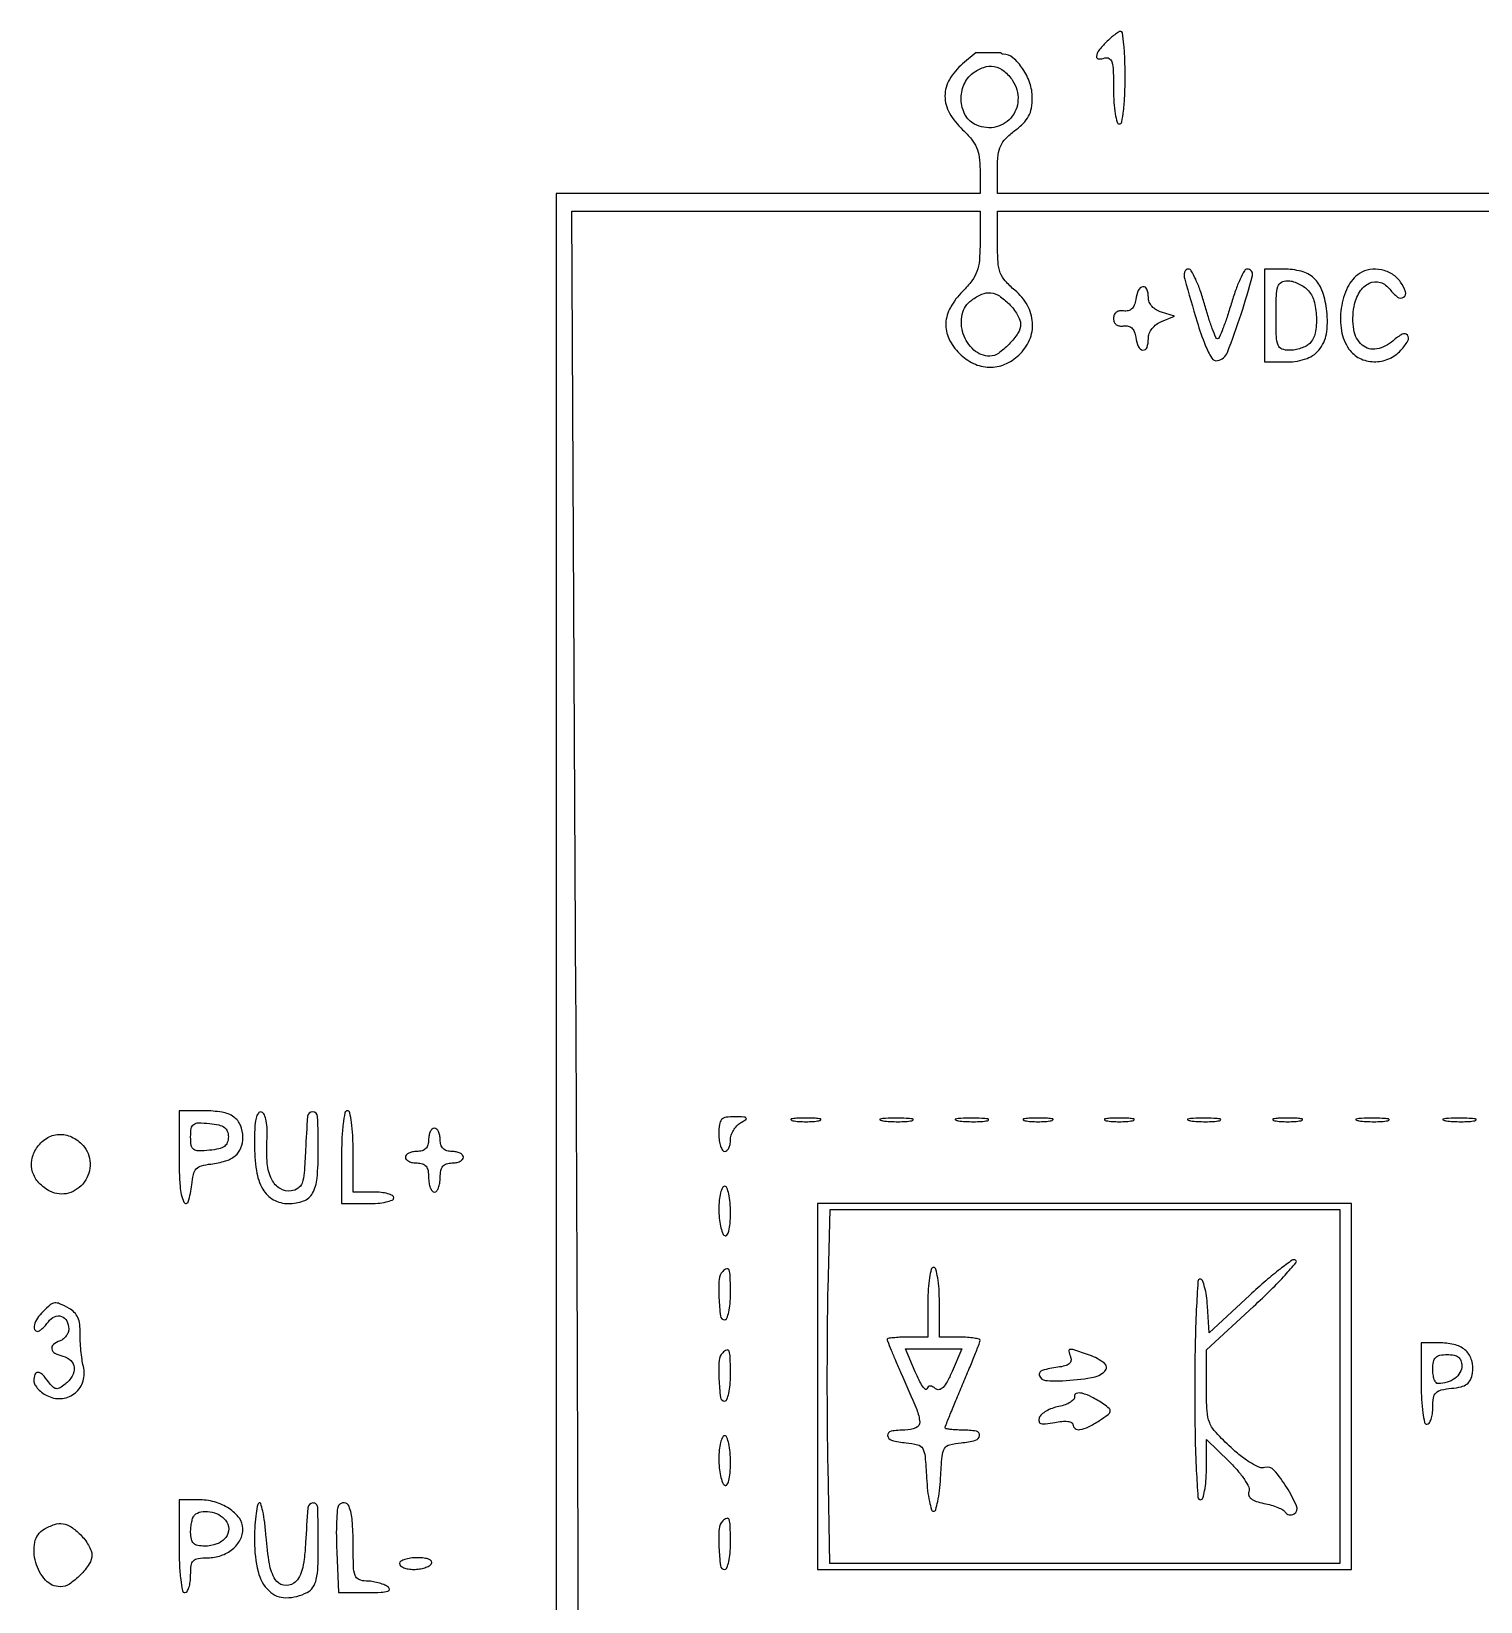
# Model space of a CAD drawing. Header units: millimetres. Extents: x 357084 to 357504, y 509210 to 509507.
# Drawn here: x 357316.71 to 357335.46, y 509455.09 to 509475.4 of the extents above; entities that cross this region are included whole.
import ezdxf

# ---------------------------------------------------------------- set-up
doc = ezdxf.new("R2010")
doc.units = ezdxf.units.MM

msp = doc.modelspace()

# ---------------------------------------------------------------- linework, layer by layer
msp.add_line((357328.936, 509475.124), (357329.255, 509475.124))
for points in [[(357330.621, 509475.26, 0.029178), (357330.524, 509475.15, 0.143717), (357330.494, 509475.074, 0.427221), (357330.523, 509475.041, 0.103625), (357330.602, 509475.054, -0.228754), (357330.657, 509475.049, -0.193975), (357330.693, 509475.003, -0.05944), (357330.711, 509474.888, -0.008451), (357330.715, 509474.649, 0.015524), (357330.72, 509474.476, 0.025983), (357330.737, 509474.331, 0.024203), (357330.76, 509474.223, 0.339177), (357330.79, 509474.201, 0.358912), (357330.821, 509474.226, 0.01702), (357330.844, 509474.37, 0.020476), (357330.86, 509474.561, 0.010616), (357330.865, 509474.801, 0.008797), (357330.861, 509475.031, 0.014747), (357330.849, 509475.224, 0.008472), (357330.831, 509475.379, 0.399939), (357330.809, 509475.398, 0.117913), (357330.779, 509475.388, 0.021086), (357330.73, 509475.355, 0.021743), (357330.676, 509475.311, 0.018123)], [(357329.41, 509474.761, -0.156503), (357329.479, 509474.509, -0.171828), (357329.385, 509474.276, -0.175681), (357329.167, 509474.156, -0.162654), (357328.916, 509474.199, -0.150278), (357328.792, 509474.324, -0.113261), (357328.743, 509474.512, -0.108608), (357328.779, 509474.708, -0.128982), (357328.895, 509474.858, -0.083369), (357329.035, 509474.933, -0.128181), (357329.172, 509474.942, -0.124957), (357329.299, 509474.884, -0.077016)], [(357331.636, 509472.192, 0.004337), (357331.797, 509471.639, 0.022624), (357331.902, 509471.339, 0.039482), (357331.985, 509471.172, 0.315165), (357332.06, 509471.139, 0.256783), (357332.188, 509471.246, 0.015024), (357332.366, 509471.742, 0.015046), (357332.511, 509472.238, 0.490748), (357332.445, 509472.323, 0.272856), (357332.409, 509472.302, 0.018211), (357332.352, 509472.191, 0.022204), (357332.293, 509472.045, 0.014464), (357332.237, 509471.873, -0.008416), (357332.183, 509471.7, -0.013414), (357332.13, 509471.555, -0.007231), (357332.082, 509471.437, -0.30015), (357332.06, 509471.422, -0.305026), (357332.039, 509471.437, -0.007364), (357331.992, 509471.555, -0.013575), (357331.942, 509471.7, -0.008497), (357331.891, 509471.873, 0.016127), (357331.837, 509472.045, 0.024577), (357331.778, 509472.191, 0.021646), (357331.721, 509472.301, 0.26877), (357331.682, 509472.323, 0.177663), (357331.653, 509472.313, 0.132668), (357331.634, 509472.285, 0.095674), (357331.628, 509472.242, 0.058385)], [(357332.667, 509471.723), (357332.667, 509471.122), (357332.966, 509471.122, 0.089563), (357333.218, 509471.167, 0.147205), (357333.389, 509471.297, 0.129408), (357333.474, 509471.514, 0.061938), (357333.471, 509471.815, 0.056844), (357333.411, 509472.05, 0.117761), (357333.306, 509472.206, 0.122195), (357333.144, 509472.294, 0.063856), (357332.916, 509472.323), (357332.667, 509472.323)], [(357333.225, 509472.055, -0.129336), (357333.307, 509471.916, -0.057735), (357333.34, 509471.705, -0.05807), (357333.324, 509471.495, -0.1495), (357333.253, 509471.362, -0.075503), (357333.206, 509471.327, -0.038434), (357333.139, 509471.298, -0.037078), (357333.063, 509471.279, -0.045545), (357332.99, 509471.272, -0.090335), (357332.894, 509471.289, -0.214287), (357332.844, 509471.34, -0.084003), (357332.822, 509471.448, -0.007708), (357332.818, 509471.723, -0.00868), (357332.822, 509471.979, -0.06918), (357332.842, 509472.096, -0.180483), (357332.887, 509472.152, -0.137241), (357332.962, 509472.173, -0.066533), (357333.027, 509472.165, -0.039086), (357333.099, 509472.138, -0.038394), (357333.169, 509472.1, -0.052522)], [(357333.899, 509472.266, 0.133139), (357333.744, 509472.088, 0.07814), (357333.661, 509471.816, 0.076195), (357333.664, 509471.525, 0.11235), (357333.761, 509471.289, 0.125725), (357333.898, 509471.17, 0.109266), (357334.083, 509471.125, 0.105564), (357334.275, 509471.161, 0.110119), (357334.433, 509471.272, 0.05132), (357334.522, 509471.394, 0.31123), (357334.517, 509471.469, 0.366865), (357334.451, 509471.481, 0.055917), (357334.333, 509471.397, -0.135726), (357334.121, 509471.29, -0.23268), (357333.933, 509471.34, -0.176317), (357333.823, 509471.541, -0.085119), (357333.827, 509471.839, -0.090165), (357333.899, 509472.026, -0.145252), (357334.024, 509472.14, -0.190194), (357334.167, 509472.15, -0.160435), (357334.29, 509472.062, 0.071439), (357334.389, 509471.961, 0.321417), (357334.467, 509471.958, 0.337005), (357334.492, 509472.03, 0.073081), (357334.429, 509472.155, 0.100152), (357334.323, 509472.256, 0.088711), (357334.181, 509472.313, 0.090315), (357334.03, 509472.317, 0.109191)], [(357329.363, 509471.873, -0.033666), (357329.421, 509471.807, -0.032922), (357329.469, 509471.734, -0.034745), (357329.503, 509471.664, -0.095343), (357329.513, 509471.61, -0.146868), (357329.479, 509471.494, -0.046137), (357329.364, 509471.351, -0.045999), (357329.226, 509471.233, -0.156051), (357329.115, 509471.197, -0.18424), (357328.907, 509471.276, -0.133154), (357328.77, 509471.486, -0.132774), (357328.758, 509471.736, -0.182983), (357328.88, 509471.923, -0.057513), (357329.012, 509471.998, -0.127089), (357329.126, 509472.015, -0.121178), (357329.238, 509471.975, -0.049782)], [(357331.002, 509471.929, -0.05463), (357330.983, 509471.856, -0.114034), (357330.951, 509471.808, -0.136537), (357330.905, 509471.784, -0.095489), (357330.846, 509471.782, 0.07752), (357330.793, 509471.783, 0.124013), (357330.751, 509471.766, 0.134741), (357330.724, 509471.732, 0.099935), (357330.715, 509471.685, 0.099935), (357330.724, 509471.638, 0.134741), (357330.751, 509471.604, 0.124013), (357330.793, 509471.587, 0.07752), (357330.846, 509471.588, -0.095489), (357330.905, 509471.586, -0.136537), (357330.951, 509471.562, -0.114034), (357330.983, 509471.514, -0.05463), (357331.002, 509471.441, 0.065928), (357331.036, 509471.319, 0.273219), (357331.095, 509471.276, 0.353012), (357331.148, 509471.31, 0.07839), (357331.166, 509471.425, -0.093249), (357331.178, 509471.49, -0.070074), (357331.214, 509471.553, -0.066325), (357331.268, 509471.608, -0.066907), (357331.335, 509471.646), (357331.503, 509471.715), (357331.335, 509471.765, -0.067128), (357331.268, 509471.795, -0.072989), (357331.213, 509471.841, -0.078959), (357331.178, 509471.897, -0.102252), (357331.166, 509471.957, 0.086744), (357331.147, 509472.064, 0.362558), (357331.095, 509472.094, 0.253566), (357331.035, 509472.048, 0.067553)], [(357318.625, 509460.834, 0.017302), (357318.638, 509460.455, 0.090804), (357318.689, 509460.253, 0.689804), (357318.745, 509460.257, 0.049702), (357318.789, 509460.477, -0.032453), (357318.81, 509460.61, -0.130653), (357318.848, 509460.682, -0.139876), (357318.916, 509460.723, -0.039268), (357319.038, 509460.746, 0.04508), (357319.225, 509460.785, 0.100904), (357319.352, 509460.853, 0.125996), (357319.425, 509460.955, 0.093937), (357319.451, 509461.091, 0.096852), (357319.42, 509461.247, 0.147357), (357319.334, 509461.354, 0.10995), (357319.181, 509461.416, 0.040355), (357318.948, 509461.434), (357318.625, 509461.434)], [(357319.601, 509461.007, 0.036747), (357319.626, 509460.66, 0.092728), (357319.708, 509460.422, 0.135945), (357319.847, 509460.284, 0.129098), (357320.041, 509460.233, 0.088412), (357320.235, 509460.268, 0.178948), (357320.352, 509460.367, 0.106407), (357320.411, 509460.561, 0.021437), (357320.427, 509460.924, 0.010056), (357320.418, 509461.36, 0.395908), (357320.355, 509461.422, 0.396363), (357320.289, 509461.363, 0.010058), (357320.261, 509460.928, -0.007923), (357320.244, 509460.631, -0.06561), (357320.216, 509460.499, -0.159645), (357320.164, 509460.432, -0.115159), (357320.075, 509460.397, -0.175227), (357319.932, 509460.427, -0.142013), (357319.825, 509460.545, -0.089822), (357319.767, 509460.753, -0.039311), (357319.762, 509461.04, 0.019263), (357319.765, 509461.19, 0.041886), (357319.754, 509461.304, 0.058039), (357319.729, 509461.382, 0.211596), (357319.692, 509461.417, 0.335815), (357319.651, 509461.403, 0.094786), (357319.622, 509461.337, 0.043309), (357319.605, 509461.211, 0.011369)], [(357320.727, 509460.834), (357320.727, 509460.233), (357321.065, 509460.233, 0.020945), (357321.195, 509460.238, 0.033738), (357321.304, 509460.255, 0.036969), (357321.383, 509460.279, 0.31052), (357321.403, 509460.308, 0.277684), (357321.386, 509460.337, 0.052312), (357321.326, 509460.361, 0.042582), (357321.241, 509460.378, 0.027026), (357321.14, 509460.383), (357320.877, 509460.383), (357320.877, 509460.909, 0.01259), (357320.872, 509461.116, 0.022889), (357320.856, 509461.284, 0.020168), (357320.833, 509461.41, 0.350432), (357320.802, 509461.434, 0.358912), (357320.771, 509461.409, 0.01702), (357320.748, 509461.265, 0.020476), (357320.732, 509461.074, 0.010616)], [(357325.608, 509461.134, 0.031626), (357325.614, 509461.048, 0.048861), (357325.631, 509460.975, 0.06271), (357325.655, 509460.925, 0.254951), (357325.684, 509460.909, 0.187159), (357325.712, 509460.92, 0.089471), (357325.737, 509460.952, 0.069297), (357325.753, 509460.999, 0.049301), (357325.759, 509461.055, -0.07832), (357325.768, 509461.117, -0.055025), (357325.797, 509461.181, -0.054601), (357325.84, 509461.238, -0.0733), (357325.89, 509461.278, 0.018559), (357325.959, 509461.322, 0.461747), (357325.961, 509461.341, 0.19488), (357325.933, 509461.354, 0.007178), (357325.815, 509461.357, 0.037388), (357325.702, 509461.35, 0.173034), (357325.644, 509461.32, 0.158172), (357325.616, 509461.259, 0.029893)], [(357319.263, 509461.097, -0.091927), (357319.249, 509461.023, -0.147433), (357319.211, 509460.973, -0.101271), (357319.139, 509460.942, -0.029703), (357319.019, 509460.923, -0.021526), (357318.878, 509460.915, -0.158465), (357318.815, 509460.935, -0.202403), (357318.783, 509460.986, -0.038362), (357318.775, 509461.097, -0.038362), (357318.783, 509461.207, -0.202403), (357318.815, 509461.258, -0.158465), (357318.878, 509461.278, -0.021526), (357319.019, 509461.27, -0.029703), (357319.139, 509461.251, -0.101271), (357319.211, 509461.22, -0.147433), (357319.249, 509461.17, -0.091927)], [(357321.854, 509461.059, -0.072254), (357321.844, 509460.993, -0.124864), (357321.816, 509460.946, -0.124864), (357321.769, 509460.918, -0.072254), (357321.704, 509460.909, 0.048028), (357321.646, 509460.903, 0.068025), (357321.597, 509460.887, 0.088204), (357321.565, 509460.862, 0.191087), (357321.553, 509460.834, 0.191087), (357321.565, 509460.805, 0.088204), (357321.597, 509460.781, 0.068025), (357321.646, 509460.764, 0.048028), (357321.704, 509460.759, -0.07578), (357321.774, 509460.748, -0.149477), (357321.82, 509460.716, -0.124434), (357321.846, 509460.66, -0.044917), (357321.854, 509460.571, 0.038131), (357321.859, 509460.499, 0.057076), (357321.876, 509460.438, 0.074992), (357321.9, 509460.397, 0.226478), (357321.929, 509460.383, 0.226478), (357321.958, 509460.397, 0.074992), (357321.982, 509460.438, 0.057076), (357321.998, 509460.499, 0.038131), (357322.004, 509460.571, -0.044917), (357322.012, 509460.66, -0.124434), (357322.038, 509460.716, -0.149477), (357322.084, 509460.748, -0.07578), (357322.154, 509460.759, 0.048028), (357322.212, 509460.764, 0.068025), (357322.26, 509460.781, 0.088204), (357322.293, 509460.805, 0.191087), (357322.304, 509460.834, 0.191087), (357322.293, 509460.862, 0.088204), (357322.26, 509460.887, 0.068025), (357322.212, 509460.903, 0.048028), (357322.154, 509460.909, -0.072254), (357322.089, 509460.918, -0.124864), (357322.041, 509460.946, -0.124864), (357322.013, 509460.993, -0.072254), (357322.004, 509461.059, 0.048028), (357321.998, 509461.116, 0.068025), (357321.982, 509461.165, 0.088204), (357321.957, 509461.198, 0.191087), (357321.929, 509461.209, 0.191087), (357321.9, 509461.198, 0.088204), (357321.876, 509461.165, 0.068025), (357321.859, 509461.116, 0.048028)], [(357326.566, 509461.306, 0.029693), (357326.643, 509461.296, 0.017887), (357326.735, 509461.293, 0.017887), (357326.827, 509461.296, 0.029693), (357326.904, 509461.306, 0.142433), (357326.927, 509461.318, 0.611425), (357326.924, 509461.329, 0.039503), (357326.856, 509461.337, 0.008087), (357326.735, 509461.339, 0.008087), (357326.614, 509461.337, 0.039503), (357326.546, 509461.329, 0.611425), (357326.543, 509461.318, 0.142433)], [(357327.731, 509461.305, 0.022548), (357327.823, 509461.296, 0.015659), (357327.927, 509461.293, 0.015827), (357328.027, 509461.296, 0.031163), (357328.106, 509461.306, 0.248898), (357328.121, 509461.318, 0.49082), (357328.115, 509461.329, 0.030832), (357328.034, 509461.336, 0.00738), (357327.899, 509461.338, 0.006817), (357327.765, 509461.336, 0.040183), (357327.695, 509461.328, 0.720633), (357327.693, 509461.317, 0.075924)], [(357328.707, 509461.305, 0.022548), (357328.799, 509461.296, 0.015659), (357328.903, 509461.293, 0.015827), (357329.004, 509461.296, 0.031163), (357329.083, 509461.306, 0.248898), (357329.097, 509461.318, 0.49082), (357329.091, 509461.329, 0.030832), (357329.01, 509461.336, 0.00738), (357328.875, 509461.338, 0.006817), (357328.741, 509461.336, 0.040183), (357328.671, 509461.328, 0.720633), (357328.669, 509461.317, 0.075924)], [(357329.57, 509461.306, 0.029693), (357329.647, 509461.296, 0.017887), (357329.739, 509461.293, 0.017887), (357329.831, 509461.296, 0.029693), (357329.908, 509461.306, 0.142433), (357329.931, 509461.318, 0.611425), (357329.928, 509461.329, 0.039503), (357329.86, 509461.337, 0.008087), (357329.739, 509461.339, 0.008087), (357329.618, 509461.337, 0.039503), (357329.55, 509461.329, 0.611425), (357329.546, 509461.318, 0.142433)], [(357330.621, 509461.306, 0.029693), (357330.698, 509461.296, 0.017887), (357330.79, 509461.293, 0.017887), (357330.882, 509461.296, 0.029693), (357330.959, 509461.306, 0.142433), (357330.982, 509461.318, 0.611425), (357330.979, 509461.329, 0.039503), (357330.911, 509461.337, 0.008087), (357330.79, 509461.339, 0.008087), (357330.669, 509461.337, 0.039503), (357330.601, 509461.329, 0.611425), (357330.598, 509461.318, 0.142433)], [(357331.711, 509461.305, 0.022548), (357331.803, 509461.296, 0.015659), (357331.907, 509461.293, 0.015827), (357332.007, 509461.296, 0.031163), (357332.086, 509461.306, 0.248898), (357332.101, 509461.318, 0.49082), (357332.095, 509461.329, 0.030832), (357332.014, 509461.336, 0.00738), (357331.879, 509461.338, 0.006817), (357331.745, 509461.336, 0.040183), (357331.675, 509461.328, 0.720633), (357331.673, 509461.317, 0.075924)], [(357332.799, 509461.306, 0.029693), (357332.876, 509461.296, 0.017887), (357332.968, 509461.293, 0.017887), (357333.06, 509461.296, 0.029693), (357333.137, 509461.306, 0.142433), (357333.16, 509461.318, 0.611425), (357333.157, 509461.329, 0.039503), (357333.089, 509461.337, 0.008087), (357332.968, 509461.339, 0.008087), (357332.847, 509461.337, 0.039503), (357332.779, 509461.329, 0.611425), (357332.776, 509461.318, 0.142433)], [(357333.889, 509461.305, 0.022548), (357333.981, 509461.296, 0.015659), (357334.085, 509461.293, 0.015827), (357334.185, 509461.296, 0.031163), (357334.264, 509461.306, 0.248898), (357334.279, 509461.318, 0.49082), (357334.273, 509461.329, 0.030832), (357334.192, 509461.336, 0.00738), (357334.057, 509461.338, 0.006817), (357333.922, 509461.336, 0.040183), (357333.853, 509461.328, 0.720633), (357333.851, 509461.317, 0.075924)], [(357335.015, 509461.305, 0.022548), (357335.107, 509461.296, 0.015659), (357335.211, 509461.293, 0.015827), (357335.312, 509461.296, 0.031163), (357335.391, 509461.306, 0.248898), (357335.405, 509461.318, 0.49082), (357335.399, 509461.329, 0.030832), (357335.318, 509461.336, 0.00738), (357335.183, 509461.338, 0.006817), (357335.049, 509461.336, 0.040183), (357334.979, 509461.328, 0.720633), (357334.978, 509461.317, 0.075924)], [(357317.383, 509460.987, -0.179856), (357317.474, 509460.757, -0.163442), (357317.399, 509460.512, -0.169819), (357317.194, 509460.369, -0.191336), (357316.955, 509460.394, -0.08305), (357316.811, 509460.503, -0.113959), (357316.73, 509460.642, -0.12072), (357316.72, 509460.798, -0.100943), (357316.781, 509460.951, -0.106286), (357316.908, 509461.077, -0.127738), (357317.068, 509461.129, -0.125072), (357317.235, 509461.096, -0.099458)], [(357325.608, 509460.162, 0.023552), (357325.614, 509460.046, 0.030444), (357325.631, 509459.94, 0.031293), (357325.654, 509459.856, 0.17067), (357325.684, 509459.82, 0.397171), (357325.714, 509459.826, 0.091154), (357325.738, 509459.879, 0.045191), (357325.754, 509459.977, 0.016966), (357325.759, 509460.116, 0.020671), (357325.753, 509460.247, 0.033326), (357325.737, 509460.358, 0.036254), (357325.713, 509460.438, 0.312055), (357325.684, 509460.458, 0.293924), (357325.655, 509460.439, 0.044731), (357325.631, 509460.371, 0.038191), (357325.614, 509460.276, 0.023957)], [(357333.644, 509457.867), (357333.644, 509455.577), (357330.344, 509455.577), (357327.045, 509455.577), (357327.021, 509456.837, -0.002862), (357327.014, 509457.394, -0.001941), (357327.012, 509458.029, -0.001955), (357327.015, 509458.642, -0.003913), (357327.022, 509459.127), (357327.047, 509460.158), (357330.345, 509460.158), (357333.644, 509460.158)], [(357325.659, 509459.357, 0.183501), (357325.612, 509459.254, 0.024868), (357325.61, 509459.014, 0.021944), (357325.63, 509458.778, 0.377276), (357325.684, 509458.731, 0.31052), (357325.713, 509458.751, 0.036969), (357325.737, 509458.83, 0.033738), (357325.753, 509458.939, 0.020945), (357325.759, 509459.069, 0.005487), (357325.756, 509459.296, 0.078357), (357325.742, 509459.375, 0.418163), (357325.711, 509459.39, 0.109736)], [(357328.312, 509458.956), (357328.312, 509458.506), (357328.049, 509458.506, 0.010069), (357327.948, 509458.504, 0.016657), (357327.863, 509458.497, 0.010619), (357327.796, 509458.489, 0.371111), (357327.786, 509458.478, 0.096511), (357327.79, 509458.457, 0.001324), (357327.838, 509458.339, 0.003678), (357327.896, 509458.202, 0.002405), (357327.964, 509458.046, -0.004622), (357328.168, 509457.57, -0.081412), (357328.207, 509457.407, -0.325817), (357328.159, 509457.332, -0.095784), (357328.017, 509457.304, 0.041043), (357327.836, 509457.289, 0.390753), (357327.792, 509457.233, 0.320616), (357327.844, 509457.172, 0.037595), (357328.03, 509457.14, -0.039346), (357328.18, 509457.114, -0.199512), (357328.246, 509457.064, -0.111137), (357328.277, 509456.964, -0.008706), (357328.297, 509456.685, 0.014666), (357328.31, 509456.519, 0.023752), (357328.333, 509456.38, 0.020326), (357328.359, 509456.274, 0.332429), (357328.387, 509456.253, 0.332429), (357328.415, 509456.274, 0.020326), (357328.441, 509456.38, 0.023752), (357328.464, 509456.519, 0.014666), (357328.477, 509456.685, -0.008706), (357328.497, 509456.964, -0.111137), (357328.528, 509457.064, -0.199512), (357328.594, 509457.114, -0.039346), (357328.744, 509457.14, 0.038009), (357328.929, 509457.172, 0.31177), (357328.982, 509457.233, 0.397992), (357328.94, 509457.289, 0.04241), (357328.762, 509457.304, -0.012373), (357328.676, 509457.306, -0.020383), (357328.603, 509457.313, -0.015477), (357328.547, 509457.322, -0.358776), (357328.537, 509457.334, -0.095173), (357328.541, 509457.356, -0.000874), (357328.603, 509457.51, -0.002934), (357328.676, 509457.688, -0.001887), (357328.762, 509457.893, 0.002645), (357328.849, 509458.099, 0.003999), (357328.922, 509458.279, 0.001598), (357328.982, 509458.434, 0.092602), (357328.988, 509458.464, 0.344726), (357328.975, 509458.48, 0.021431), (357328.911, 509458.493, 0.02441), (357328.826, 509458.503, 0.014899), (357328.725, 509458.506), (357328.462, 509458.506), (357328.462, 509458.956, 0.015416), (357328.457, 509459.13, 0.025878), (357328.44, 509459.275, 0.024068), (357328.417, 509459.384, 0.339565), (357328.387, 509459.407, 0.339565), (357328.357, 509459.384, 0.024068), (357328.334, 509459.275, 0.025878), (357328.317, 509459.13, 0.015416)], [(357332.48, 509459.051), (357331.954, 509458.561), (357331.931, 509458.909, 0.019102), (357331.917, 509459.042, 0.030348), (357331.894, 509459.154, 0.030845), (357331.866, 509459.237, 0.30497), (357331.837, 509459.257, 0.396114), (357331.807, 509459.228, 0.00312), (357331.786, 509458.861, 0.008334), (357331.771, 509458.407, 0.004093), (357331.766, 509457.83, 0.003821), (357331.771, 509457.224, 0.009325), (357331.786, 509456.779, 0.004385), (357331.807, 509456.435, 0.393821), (357331.841, 509456.403, 0.32664), (357331.871, 509456.424, 0.029522), (357331.894, 509456.518, 0.029392), (357331.911, 509456.644, 0.01809), (357331.916, 509456.794), (357331.916, 509457.184), (357332.211, 509456.897, -0.02238), (357332.322, 509456.778, -0.032609), (357332.409, 509456.663, -0.034842), (357332.464, 509456.564, -0.203882), (357332.466, 509456.506, 0.173831), (357332.465, 509456.458, 0.14914), (357332.494, 509456.417, 0.08535), (357332.559, 509456.382, 0.029657), (357332.661, 509456.356, -0.021957), (357332.754, 509456.333, -0.026283), (357332.839, 509456.303, -0.026489), (357332.907, 509456.271, -0.130985), (357332.937, 509456.242, 0.106686), (357332.958, 509456.22, 0.099435), (357332.987, 509456.208, 0.095973), (357333.019, 509456.208, 0.091883), (357333.05, 509456.22, 0.371449), (357333.082, 509456.322, 0.039406), (357332.956, 509456.562, 0.038231), (357332.791, 509456.785, 0.297656), (357332.672, 509456.818, -0.17592), (357332.606, 509456.821, -0.035434), (357332.498, 509456.875, -0.032016), (357332.371, 509456.962, -0.020856), (357332.236, 509457.077, -0.017586), (357332.041, 509457.271, -0.091507), (357331.959, 509457.398, -0.083761), (357331.925, 509457.551, -0.013433), (357331.916, 509457.858), (357331.916, 509458.343), (357332.525, 509458.903, 0.008168), (357332.754, 509459.121, 0.014088), (357332.936, 509459.31, 0.008103), (357333.075, 509459.468, 0.462554), (357333.07, 509459.502, 0.298791), (357333.026, 509459.501, 0.00881), (357332.87, 509459.386, 0.01491), (357332.686, 509459.236, 0.009393)], [(357316.865, 509458.838, 0.046512), (357316.792, 509458.75, 0.083733), (357316.753, 509458.665, 0.16921), (357316.757, 509458.606, 0.299948), (357316.795, 509458.581, 0.153825), (357316.819, 509458.588, 0.029782), (357316.856, 509458.617, 0.029146), (357316.896, 509458.657, 0.02332), (357316.934, 509458.705, -0.128219), (357317.015, 509458.771, -0.194797), (357317.104, 509458.775, -0.188903), (357317.172, 509458.715, -0.121534), (357317.198, 509458.612, -0.091671), (357317.189, 509458.566, -0.066724), (357317.165, 509458.521, -0.065174), (357317.128, 509458.483, -0.078133), (357317.085, 509458.458, 0.075202), (357316.999, 509458.409, 0.279596), (357316.978, 509458.353, 0.229167), (357317.018, 509458.299, 0.056941), (357317.123, 509458.259, -0.125373), (357317.224, 509458.203, -0.185766), (357317.267, 509458.112, -0.156066), (357317.242, 509458.003, -0.085267), (357317.152, 509457.898, -0.037994), (357317.084, 509457.85, -0.169615), (357317.036, 509457.84, -0.167015), (357316.993, 509457.862, -0.036575), (357316.937, 509457.927, 0.032768), (357316.857, 509458.022, 0.185372), (357316.799, 509458.05, 0.34643), (357316.76, 509458.024, 0.078175), (357316.747, 509457.941, 0.132443), (357316.761, 509457.891, 0.056845), (357316.802, 509457.835, 0.050737), (357316.863, 509457.782, 0.046698), (357316.935, 509457.741, 0.13766), (357317.118, 509457.713, 0.147959), (357317.284, 509457.785, 0.145713), (357317.383, 509457.939, 0.132521), (357317.387, 509458.128, -0.024481), (357317.37, 509458.218, -0.012319), (357317.356, 509458.333, -0.012202), (357317.347, 509458.452, -0.017696), (357317.346, 509458.558, 0.039196), (357317.34, 509458.671, 0.071377), (357317.315, 509458.76, 0.084769), (357317.27, 509458.827, 0.081157), (357317.205, 509458.877, 0.017688), (357317.08, 509458.939, 0.134659), (357317.016, 509458.948, 0.146509), (357316.959, 509458.924, 0.022188)], [(357325.659, 509458.305, 0.183501), (357325.612, 509458.203, 0.024868), (357325.61, 509457.963, 0.021944), (357325.63, 509457.727, 0.377276), (357325.684, 509457.68, 0.31052), (357325.713, 509457.7, 0.036969), (357325.737, 509457.779, 0.033738), (357325.753, 509457.888, 0.020945), (357325.759, 509458.018, 0.005487), (357325.756, 509458.244, 0.078357), (357325.742, 509458.324, 0.418163), (357325.711, 509458.339, 0.109736)], [(357328.626, 509458.061, -0.019027), (357328.563, 509457.929, -0.070934), (357328.509, 509457.854, -0.156464), (357328.46, 509457.827, -0.223546), (357328.413, 509457.839, 0.049307), (357328.375, 509457.865, 0.130726), (357328.342, 509457.873, 0.186056), (357328.318, 509457.863, 0.119333), (357328.3, 509457.836, -0.528228), (357328.281, 509457.831, -0.065669), (357328.245, 509457.871, -0.034232), (357328.199, 509457.95, -0.015514), (357328.149, 509458.059), (357328.023, 509458.356), (357328.387, 509458.356), (357328.751, 509458.356)], [(357330.16, 509458.248, -0.138892), (357330.164, 509458.2, -0.180458), (357330.141, 509458.161, -0.106063), (357330.086, 509458.134, -0.032795), (357329.994, 509458.117, 0.043188), (357329.793, 509458.075, 0.426456), (357329.757, 509458.006, 0.294597), (357329.834, 509457.946, 0.037386), (357330.055, 509457.942, 0.024765), (357330.431, 509457.982, 0.152318), (357330.603, 509458.067, 0.461658), (357330.598, 509458.168, 0.079252), (357330.403, 509458.273, 0.003008), (357330.201, 509458.342, 0.106478), (357330.152, 509458.348, 0.451463), (357330.136, 509458.326, 0.035016)], [(357334.695, 509457.905, 0.01259), (357334.7, 509457.698, 0.022889), (357334.716, 509457.529, 0.020168), (357334.74, 509457.404, 0.350432), (357334.77, 509457.379, 0.251687), (357334.799, 509457.395, 0.064169), (357334.823, 509457.444, 0.04978), (357334.84, 509457.515, 0.032325), (357334.845, 509457.6, -0.037122), (357334.854, 509457.722, -0.160604), (357334.887, 509457.787, -0.144937), (357334.953, 509457.823, -0.028393), (357335.089, 509457.844, 0.033179), (357335.211, 509457.864, 0.101125), (357335.287, 509457.899, 0.129056), (357335.333, 509457.955, 0.071288), (357335.358, 509458.04, 0.097682), (357335.349, 509458.204, 0.141078), (357335.276, 509458.328, 0.124226), (357335.141, 509458.405, 0.066885), (357334.949, 509458.431), (357334.695, 509458.431)], [(357335.221, 509458.138, -0.128078), (357335.197, 509458.048, -0.103021), (357335.132, 509457.973, -0.090126), (357335.032, 509457.922, -0.0729), (357334.914, 509457.905, -0.239948), (357334.888, 509457.918, -0.069316), (357334.865, 509457.96, -0.053132), (357334.85, 509458.021, -0.03493), (357334.845, 509458.093, -0.045527), (357334.854, 509458.188, -0.152009), (357334.883, 509458.243, -0.152009), (357334.938, 509458.272, -0.045527), (357335.033, 509458.28, -0.045088), (357335.12, 509458.273, -0.117503), (357335.177, 509458.247, -0.146188), (357335.209, 509458.203, -0.085724)], [(357330.209, 509457.737, -0.22929), (357330.2, 509457.701, -0.075838), (357330.157, 509457.664, -0.057332), (357330.09, 509457.631, -0.037974), (357330.008, 509457.609, 0.039997), (357329.921, 509457.585, 0.04411), (357329.843, 509457.548, 0.04886), (357329.782, 509457.505, 0.133252), (357329.754, 509457.462, 0.133951), (357329.751, 509457.415, 0.27585), (357329.775, 509457.388, 0.104066), (357329.836, 509457.384, 0.016345), (357329.954, 509457.404, -0.026474), (357330.047, 509457.417, -0.050588), (357330.122, 509457.416, -0.075264), (357330.173, 509457.403, -0.298317), (357330.189, 509457.377, 0.246389), (357330.217, 509457.325, 0.189213), (357330.281, 509457.31, 0.082191), (357330.389, 509457.344, 0.02713), (357330.532, 509457.427, 0.012796), (357330.644, 509457.504, 0.174872), (357330.671, 509457.545, 0.280706), (357330.659, 509457.583, 0.032623), (357330.586, 509457.64, 0.026424), (357330.434, 509457.731, 0.058426), (357330.308, 509457.78, 0.136682), (357330.233, 509457.778, 0.388943)], [(357325.608, 509456.933, 0.023552), (357325.614, 509456.816, 0.030444), (357325.631, 509456.71, 0.031293), (357325.654, 509456.627, 0.17067), (357325.684, 509456.591, 0.397171), (357325.714, 509456.597, 0.091154), (357325.738, 509456.65, 0.045191), (357325.754, 509456.748, 0.016966), (357325.759, 509456.887, 0.020671), (357325.753, 509457.018, 0.033326), (357325.737, 509457.129, 0.036254), (357325.713, 509457.209, 0.312055), (357325.684, 509457.229, 0.293924), (357325.655, 509457.21, 0.044731), (357325.631, 509457.142, 0.038191), (357325.614, 509457.047, 0.023957)], [(357318.625, 509455.802, 0.010616), (357318.63, 509455.562, 0.020476), (357318.646, 509455.37, 0.01702), (357318.669, 509455.227, 0.358912), (357318.7, 509455.202, 0.254951), (357318.729, 509455.217, 0.06271), (357318.753, 509455.268, 0.048861), (357318.769, 509455.34, 0.031626), (357318.775, 509455.427, -0.030581), (357318.783, 509455.553, -0.164219), (357318.812, 509455.614, -0.16839), (357318.872, 509455.644, -0.032548), (357318.995, 509455.652, 0.081271), (357319.169, 509455.681, 0.091756), (357319.317, 509455.763, 0.100583), (357319.416, 509455.885, 0.120438), (357319.451, 509456.029, 0.163825), (357319.405, 509456.165, 0.087227), (357319.272, 509456.288, 0.074559), (357319.083, 509456.374, 0.068999), (357318.871, 509456.403), (357318.625, 509456.403)], [(357319.657, 509456.36, 0.154615), (357319.635, 509456.317, 0.013088), (357319.617, 509456.191, 0.016386), (357319.605, 509456.037, 0.011935), (357319.601, 509455.865, 0.058207), (357319.647, 509455.473, 0.142914), (357319.789, 509455.223, 0.196711), (357320.008, 509455.135, 0.12182), (357320.282, 509455.204, 0.118893), (357320.357, 509455.272, 0.097124), (357320.401, 509455.371, 0.046773), (357320.422, 509455.538, 0.007954), (357320.427, 509455.857, 0.009022), (357320.419, 509456.305, 0.42121), (357320.358, 509456.361, 0.371818), (357320.293, 509456.298, 0.008827), (357320.262, 509455.848, -0.015538), (357320.244, 509455.635, -0.042266), (357320.215, 509455.488, -0.06269), (357320.171, 509455.387, -0.11985), (357320.11, 509455.324, -0.186), (357319.975, 509455.297, -0.217882), (357319.869, 509455.371, -0.092799), (357319.794, 509455.573, -0.022797), (357319.751, 509455.925, 0.011551), (357319.733, 509456.11, 0.022588), (357319.708, 509456.256, 0.026205), (357319.681, 509456.354, 0.56093)], [(357320.69, 509456.328, 0.119691), (357320.672, 509456.273, 0.009322), (357320.663, 509456.119, 0.012301), (357320.66, 509455.932, 0.009083), (357320.666, 509455.726), (357320.69, 509455.202), (357321.065, 509455.203, 0.009183), (357321.241, 509455.206, 0.058658), (357321.328, 509455.22, 0.349765), (357321.346, 509455.245, 0.241574), (357321.328, 509455.277, 0.052333), (357321.273, 509455.305, 0.026958), (357321.199, 509455.328, 0.026469), (357321.119, 509455.345, 0.036048), (357321.046, 509455.351, -0.101229), (357320.953, 509455.37, -0.209255), (357320.903, 509455.424, -0.077029), (357320.882, 509455.54, -0.006957), (357320.877, 509455.835, 0.019887), (357320.866, 509456.133, 0.071299), (357320.824, 509456.318, 0.292378), (357320.761, 509456.364, 0.278366)], [(357317.348, 509455.952, -0.033666), (357317.405, 509455.887, -0.032922), (357317.454, 509455.813, -0.034745), (357317.488, 509455.743, -0.095343), (357317.498, 509455.69, -0.147232), (357317.463, 509455.572, -0.048572), (357317.347, 509455.429, -0.04854), (357317.207, 509455.312, -0.150605), (357317.09, 509455.277, -0.21174), (357316.898, 509455.362, -0.115272), (357316.771, 509455.592, -0.116485), (357316.759, 509455.852, -0.217494), (357316.879, 509456.022, -0.051482), (357317.013, 509456.082, -0.117486), (357317.124, 509456.092, -0.113777), (357317.229, 509456.051, -0.04656)], [(357319.225, 509456.14, -0.170096), (357319.267, 509456.027, -0.175923), (357319.229, 509455.915, -0.13415), (357319.114, 509455.831, -0.090145), (357318.953, 509455.802, -0.050482), (357318.866, 509455.811, -0.144558), (357318.813, 509455.839, -0.146977), (357318.784, 509455.892, -0.052813), (357318.775, 509455.977, -0.026022), (357318.778, 509456.048, -0.028659), (357318.789, 509456.116, -0.029781), (357318.806, 509456.172, -0.11238), (357318.825, 509456.203, -0.151183), (357318.907, 509456.246, -0.085257), (357319.022, 509456.248, -0.079669), (357319.138, 509456.21, -0.101615)], [(357325.659, 509456.128, 0.183501), (357325.612, 509456.025, 0.024868), (357325.61, 509455.785, 0.021944), (357325.63, 509455.549, 0.377276), (357325.684, 509455.502, 0.31052), (357325.713, 509455.522, 0.036969), (357325.737, 509455.601, 0.033738), (357325.753, 509455.71, 0.020945), (357325.759, 509455.84, 0.005487), (357325.756, 509456.067, 0.078357), (357325.742, 509456.146, 0.418163), (357325.711, 509456.161, 0.109736)], [(357321.478, 509455.577, 0.222681), (357321.492, 509455.548, 0.076538), (357321.532, 509455.524, 0.058208), (357321.591, 509455.507, 0.039081), (357321.662, 509455.502, 0.037634), (357321.735, 509455.507, 0.041396), (357321.805, 509455.524, 0.045439), (357321.861, 509455.548, 0.130646), (357321.891, 509455.577, 0.297719), (357321.891, 509455.606, 0.145541), (357321.86, 509455.631, 0.069343), (357321.797, 509455.647, 0.027979), (357321.708, 509455.652, 0.031003), (357321.62, 509455.647, 0.048032), (357321.546, 509455.63, 0.061379), (357321.494, 509455.606, 0.257909)]]:
    msp.add_lwpolyline(points, format="xyb", close=True)
for points in [[(357328.936, 509475.124), (357328.762, 509474.978, 0.084536), (357328.593, 509474.777, 0.134286), (357328.534, 509474.562, 0.129644), (357328.592, 509474.341, 0.07608), (357328.762, 509474.126, -0.033131), (357328.876, 509474.005, -0.069335), (357328.942, 509473.896, -0.069397), (357328.977, 509473.772, -0.033242), (357328.988, 509473.607), (357328.988, 509473.3), (357326.247, 509473.3), (357323.505, 509473.3), (357323.506, 509451.76), (357323.507, 509430.22), (357337.599, 509430.17, 0.000121), (357343.388, 509430.15, 0.000124), (357349.128, 509430.134, 0.00012), (357354.109, 509430.123, 0.000523), (357357.057, 509430.12), (357362.422, 509430.12)], [(357340.703, 509473.3), (357329.213, 509473.3), (357329.213, 509473.623, -0.026538), (357329.223, 509473.802, -0.081312), (357329.255, 509473.918, -0.089495), (357329.32, 509474.012, -0.036633), (357329.438, 509474.114, 0.036256), (357329.549, 509474.209, 0.07611), (357329.617, 509474.3, 0.079301), (357329.652, 509474.404, 0.042226), (357329.664, 509474.541, 0.08336), (357329.632, 509474.729, 0.064383), (357329.539, 509474.916, 0.069973), (357329.414, 509475.056, 0.177198), (357329.288, 509475.102, -0.302029), (357329.255, 509475.124, -0.00127)], [(357323.798, 509452.425, 0.000212), (357323.78, 509458.179, 0.000386), (357323.76, 509462.88), (357323.708, 509473.074), (357326.348, 509473.074), (357328.988, 509473.074), (357328.988, 509472.667, -0.01903), (357328.979, 509472.437, -0.066609), (357328.948, 509472.292, -0.078121), (357328.883, 509472.172, -0.03286), (357328.762, 509472.034, 0.066673), (357328.605, 509471.828, 0.117579), (357328.545, 509471.623, 0.126256), (357328.585, 509471.423, 0.083687), (357328.722, 509471.231, 0.084831), (357328.904, 509471.102, 0.105261), (357329.105, 509471.053, 0.106723), (357329.307, 509471.091, 0.089309), (357329.49, 509471.21, 0.10196), (357329.628, 509471.406, 0.118413), (357329.667, 509471.63, 0.113931), (357329.601, 509471.853, 0.089296), (357329.438, 509472.049, -0.036438), (357329.315, 509472.169, -0.092878), (357329.25, 509472.276, -0.072606), (357329.221, 509472.415, -0.01631), (357329.213, 509472.656), (357329.213, 509473.074), (357340.699, 509473.074)]]:
    msp.add_lwpolyline(points, format="xyb")
msp.add_lwpolyline([(357326.885, 509457.867), (357326.885, 509455.502), (357330.339, 509455.502), (357333.794, 509455.502), (357333.794, 509457.867), (357333.794, 509460.233), (357330.339, 509460.233), (357326.885, 509460.233)], close=True)

doc.saveas('drawing.dxf')
